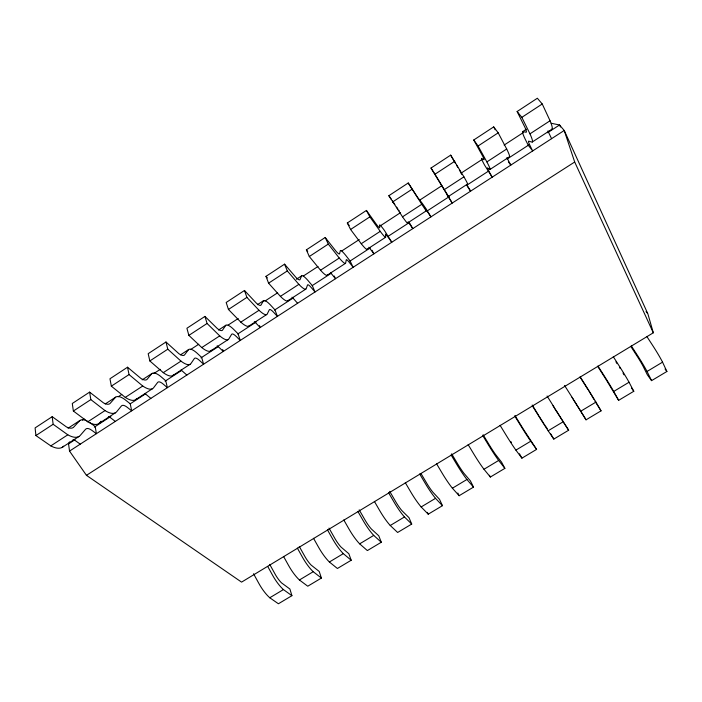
<?xml version="1.0" encoding="UTF-8"?>
<svg xmlns="http://www.w3.org/2000/svg" width="702" height="702" viewBox="0 0 702 702"><rect width="100%" height="100%" fill="white"/><g stroke="black" fill="none" stroke-linecap="round" stroke-linejoin="round"><path stroke-width="1.05" d="M551.228 123.271L559.538 124.982L564.224 130.484L647.893 313.891L653.308 332.792L241.567 582.125L86.451 475.324L69.533 451.088L68.55 443.875L69.472 441.935M284.556 264.163L287.302 270.928L298.859 284.345A32.108 4.975 56.6 0 0 306.23 288.575L307.52 284.977A13.364 2.036 57 0 1 311.512 287.864L315.022 291.988L312.276 285.574L307.836 280.344A24.114 3.668 57 0 0 301.676 275.807L299.965 279.729A20.981 3.256 56.6 0 1 295.858 277.299L284.556 264.163L265.988 276.351L268.585 283.187L280.405 296.367A32.002 5.625 56.5 0 0 288.197 300.289M244.48 290.47L246.902 297.385L259.02 310.293A31.888 6.371 56.3 0 0 267.304 313.864L269.305 309.819A13.277 2.606 56.8 0 1 273.719 312.399L277.395 316.374L274.93 309.836L270.279 304.791A23.956 4.695 56.8 0 0 263.487 300.719L260.933 305.168A20.841 4.159 56.3 0 1 256.327 303.106L244.48 290.47L226.176 302.483L228.448 309.468L240.821 322.148A31.792 7.002 56.1 0 0 249.517 325.43M101.079 421.191L99.842 422.665A30.976 12.145 54.3 0 1 87.785 421.805L73.368 411.03L72.28 403.492L89.61 392.12L103.484 402.878A20.305 7.564 54.6 0 0 109.951 403.597L115.646 397.165A23.341 8.547 55.6 0 1 124.807 399.473L130.247 403.808L131.66 410.828L127.369 407.406A12.934 4.739 55.6 0 0 121.385 405.984L116.707 411.705A31.063 11.574 54.6 0 1 105.019 410.582L90.83 399.596L89.61 392.12M204.958 316.409L207.072 323.473L219.726 335.881A31.678 7.731 55.9 0 0 228.896 338.82L231.599 334.336A13.189 3.159 56.5 0 1 236.416 336.618L240.251 340.452L238.066 333.775L233.204 328.922A23.798 5.695 56.5 0 0 225.798 325.307L222.429 330.273A20.7 5.046 55.9 0 1 217.339 328.554L204.958 316.409L186.899 328.264L188.873 335.389L201.772 347.569A31.581 8.345 55.7 0 0 211.346 350.219M165.979 341.997L167.787 349.192L180.976 361.118A31.467 9.047 55.5 0 0 191.005 363.434L194.375 358.529A13.101 3.703 56.2 0 1 199.605 360.521L203.589 364.206L201.667 357.423L196.604 352.737A23.64 6.678 56.2 0 0 188.601 349.578L184.433 355.045A20.569 5.914 55.5 0 1 178.87 353.668L165.979 341.997L148.175 353.685L149.842 360.951L163.259 372.648A31.371 9.644 55.3 0 0 173.684 374.692M127.536 367.225L129.045 374.57L142.743 386.012A31.265 10.328 55 0 0 153.615 387.732L157.643 382.414A13.022 4.221 55.9 0 1 163.25 384.117L167.392 387.671L165.733 380.756L160.477 376.254A23.491 7.625 55.9 0 0 151.886 373.525L146.946 379.484A20.437 6.748 55 0 1 140.926 378.439L127.536 367.225L109.968 378.755L111.337 386.161L125.272 397.393A31.169 10.907 54.8 0 0 136.521 398.833M87.232 421.016A23.192 9.451 55.3 0 0 79.87 420.507L73.447 427.395A20.174 8.354 54.1 0 1 66.541 426.991L52.194 416.672L35.1 427.895L35.907 435.556L50.798 445.884A30.783 13.338 53.8 0 0 63.636 446.182M327.413 274.815A32.222 4.212 56.8 0 1 320.542 270.226L309.301 256.528L306.37 249.851L325.202 237.487L335.942 251.132A21.13 2.317 57 0 0 339.531 253.931L340.382 250.553A24.272 2.606 57.3 0 1 345.884 255.572L350.114 261.004L353.141 267.286L349.807 263.004A13.452 1.448 57.3 0 0 346.244 259.801L345.691 262.943A32.327 3.545 57 0 1 339.259 258.038L328.282 244.094L325.202 237.487M367.164 248.991A32.45 2.755 57.2 0 1 361.249 243.717L350.588 229.484L347.323 222.964L366.426 210.433L376.579 224.605A21.279 1.351 57.4 0 0 379.65 227.781L379.615 224.965A24.438 1.518 57.6 0 1 384.442 230.475L391.777 242.251L388.61 237.811A13.54 0.842 57.6 0 0 385.495 234.284L385.696 236.951A32.555 2.062 57.4 0 1 380.23 231.353L369.849 216.874L366.426 210.433M407.467 222.815A32.678 1.255 57.6 0 1 402.527 216.83L388.864 195.7L408.239 182.985L417.532 197.288C421.367 202.123 423.736 204.686 430.923 216.874L425.263 208.336L426.254 210.6A32.783 0.553 57.8 0 1 421.779 204.3L408.239 182.985M467.611 184.003L448.481 196.428L446.867 194.278L452.22 203.08L431.002 168.041L450.658 155.142L463.925 176.851A33.02 1.009 58.2 0 1 467.383 183.889M473.753 139.988L478.08 145.998L486.872 161.908A33.152 1.869 58.4 0 1 489.768 169.349L487.548 167.927A13.777 0.763 58.2 0 0 489.487 172.332L492.181 177.176L484.661 165.251A24.868 1.378 58.2 0 1 481.616 158.415L484.011 159.749A21.665 1.22 58.4 0 0 482.362 155.554L473.753 139.988L493.69 126.895L498.192 132.827L506.686 149.008A33.266 2.615 58.6 0 1 509.336 156.862M517.128 111.521L521.832 117.348L529.966 133.845A33.398 3.492 58.8 0 1 531.783 142.05L528.738 141.155A13.873 1.422 58.5 0 0 530.186 145.911L532.686 150.93L528.264 145.296L525.087 138.935A25.044 2.571 58.5 0 1 522.779 131.555L526.158 132.274A21.823 2.281 58.8 0 0 525.087 127.659L517.128 111.521L537.355 98.236L542.242 103.984L550.061 120.762A33.512 4.265 59 0 1 551.377 129.317M35.907 435.556L53.133 424.28L52.194 416.672M73.368 411.03L90.83 399.596M111.337 386.161L129.045 374.57M149.842 360.951L167.787 349.192M188.873 335.389L207.072 323.473M228.448 309.468L246.902 297.385M268.585 283.187L287.302 270.928M309.301 256.528L328.282 244.094M350.588 229.484L369.849 216.874M392.471 202.053L412.013 189.268M448.481 196.428L434.968 174.228L454.791 161.249M478.08 145.998L498.192 132.827M521.832 117.348L542.242 103.984M68.059 428.211L79.87 420.507M105.186 403.992L115.646 397.165M142.173 379.87L151.886 373.525M180.546 354.826L188.601 349.578M218.541 330.045L225.798 325.307M257.38 304.703L263.487 300.719M296.376 279.264L301.676 275.807M522.779 131.555L526.439 129.177M82.318 420.165L84.152 418.971M118.085 396.841L121.753 394.454M153.852 373.517L160.267 369.331M190.532 349.596L198.78 344.217M228.124 325.079L238.215 318.497M264.803 301.158L277.641 292.787M303.325 276.035L317.997 266.47M341.839 250.921L359.257 239.557M380.352 225.807L400.526 212.645M419.778 200.088L441.786 185.732M461.047 173.175L482.142 159.424M504.15 145.068L523.402 132.511M50.798 445.884L67.813 434.81A30.87 12.794 54.1 0 0 80.291 435.363L85.591 429.255A12.855 5.239 55.3 0 1 91.944 430.405L96.376 433.696L95.209 426.562L89.593 422.402M87.785 421.805L105.019 410.582M125.272 397.393L142.743 386.012M163.259 372.648L180.976 361.118M201.772 347.569L219.726 335.881M240.821 322.148L259.02 310.293M280.405 296.367L298.859 284.345M320.542 270.226L339.259 258.038M361.249 243.717L380.23 231.353M402.527 216.83L421.779 204.3M444.401 189.566L463.925 176.851M486.872 161.908L506.686 149.008M529.966 133.845L550.061 120.762M62.232 447.341L78.94 436.486M98.57 423.736L115.505 412.732M135.389 399.815L152.545 388.671M172.701 375.579L190.084 364.285M210.512 351.018L228.132 339.566M248.833 326.123L266.699 314.522M287.68 300.886L305.782 289.127M327.053 275.307L345.41 263.39M366.97 249.377L385.582 237.294M407.441 223.087L426.307 210.828M490.093 169.393L509.503 156.792M532.3 141.98L551.983 129.194M68.55 443.875L74.991 439.698M94.296 427.149L110.846 416.4M130.16 403.861L145.788 393.708M165.093 381.168L181.642 370.419M200.956 357.88L218.427 346.534M237.732 333.994L256.125 322.051M274.508 310.108L292.901 298.157M312.206 285.617L331.519 273.078M349.903 261.135L370.138 247.999M387.601 236.653L408.748 222.92M427.141 210.969L449.21 196.639M466.681 185.293L488.741 170.963M507.134 159.021L529.203 144.682M547.586 132.739L559.538 124.982L560.459 126.974M69.533 451.088L564.224 130.484L574.692 162.004L653.308 332.792M86.451 475.324L574.692 162.004M269.77 597.762L283.415 589.583L291.918 595.682L278.413 603.764L269.77 597.762A23.64 7.959 60.4 0 1 258.801 583.318L253.545 573.745M299.421 579.984L313.206 571.709L321.411 578.053L307.757 586.214L299.421 579.984A23.754 7.222 60.1 0 1 288.531 565.373L283.547 556.423M329.378 562.004L343.313 553.65L351.202 560.24L337.408 568.488L329.378 562.004A23.877 6.467 59.8 0 1 318.568 547.244L313.513 538.276M359.652 543.848L373.727 535.407L381.3 542.242L367.365 550.579L359.652 543.848A24 5.704 59.6 0 1 348.929 528.922L343.796 519.936M390.242 525.5L404.466 516.962L411.714 524.061L397.63 532.476L390.242 525.5A24.122 4.914 59.3 0 1 379.598 510.407L374.394 501.412M421.156 506.958L435.53 498.332L442.444 505.686L428.22 514.189L421.156 506.958A24.245 4.115 59.1 0 1 410.6 491.698L405.308 482.686M452.395 488.215L466.927 479.492L473.499 487.118L459.126 495.717L452.395 488.215A24.368 3.291 58.8 0 1 441.935 472.788L436.565 463.759M483.976 469.269L498.657 460.459L504.878 468.357L490.356 477.044L483.976 469.269A24.5 2.457 58.6 0 1 473.604 453.676L468.146 444.629M515.891 450.131L530.73 441.225L536.591 449.394L521.911 458.169L515.891 450.131A24.631 1.597 58.4 0 1 505.615 434.354L500.07 425.298M548.148 430.774L563.153 421.779L568.646 430.229L553.808 439.101L548.148 430.774A24.763 0.728 58.1 0 1 537.969 414.829L532.344 405.747M572.674 398.376L580.756 411.214L595.928 402.114L601.044 410.854L586.047 419.822L573.85 400.245M629.053 382.239L633.792 391.277L618.637 400.342L613.723 391.444L629.053 382.239A25.096 1.501 57.5 0 0 619.138 365.847L613.294 356.73M662.548 362.153L666.9 371.481L651.579 380.642L647.051 371.455L662.548 362.153A25.228 2.439 57.2 0 0 652.737 345.56L646.805 336.433M53.133 424.28L67.813 434.81M80.239 444.147L75.746 440.926A12.82 5.458 55.1 0 0 73.087 439.452M115.312 421.419L110.96 418.059A12.899 4.967 55.5 0 0 108.406 416.505M150.842 398.394L146.639 394.901A12.978 4.466 55.8 0 0 144.77 393.568M186.829 375.07L182.766 371.446A13.066 3.94 56.1 0 0 180.976 370.051M265.988 276.351L267.392 277.922M297.595 303.29L294.006 299.227A13.32 2.299 56.9 0 0 292.014 297.2M306.37 249.851L307.704 251.474M335.486 278.729L332.072 274.517A13.408 1.72 57.2 0 0 330.616 272.832M646.051 311.504L647.279 313.092M665.048 369.006L666.9 371.481M347.323 222.964L349.227 225.509M508.38 161.837L510.81 165.102L508.204 160.179A13.829 1.062 58.4 0 1 506.905 157.573M651.579 380.642L647.358 374.824L642.821 365.681A16.453 1.307 57.4 0 0 637.434 356.669L630.87 346.516M631.449 387.925L633.792 391.277M388.864 195.7L391.251 199.219M392.453 200.974L394.84 204.493M396.63 207.125L397.823 208.889M545.419 425.982L547.218 428.624M618.637 400.342L609.722 385.582A16.365 0.702 57.6 0 0 604.273 376.676L597.814 366.532M467.225 186.144L470.594 191.163L466.663 184.45M544.822 425.096L544.585 424.745A16.181 0.474 58.1 0 1 544.103 424.008M601.044 410.854L594.98 401.202M631.291 345.832L637.188 354.949A25.167 2.009 57.4 0 1 647.051 371.455M615.935 361.846L617.093 363.662M563.153 421.779L553.027 405.747M431.002 168.041L434.968 174.228M597.946 366.023L603.755 375.131A25.026 1.079 57.6 0 1 613.723 391.444M580.142 376.798L585.898 385.898A24.956 0.579 57.8 0 1 595.928 402.114M580.159 377.22L587.776 389.277M556.905 411.705L568.646 430.229M571.472 396.454L572.542 398.052M564.548 385.433L571.612 396.569M556.712 411.626L554.878 408.704M572.077 397.42L573.464 399.526M554.562 407.985L547.086 396.007M588.364 390.224L588.943 391.154M532.204 405.028L538.355 414.943M589.513 392.067L591.102 394.656M580.756 411.214L586.047 419.822M514.935 415.487L521.7 426.483A16.137 0.781 58.2 0 0 527.281 435.143L536.591 449.394M514.926 416.304L520.507 425.368A24.693 1.202 58.2 0 0 530.73 441.225M483.116 434.757L489.785 445.735A16.049 1.351 58.5 0 0 495.419 454.299L501.588 462.179L504.878 468.357M482.844 435.731L488.338 444.787A24.561 2.062 58.5 0 0 498.657 460.459M591.584 395.454L593.892 399.35M451.64 453.825L458.213 464.785A15.97 1.904 58.7 0 0 463.899 473.253L470.401 480.87L473.499 487.118M451.096 454.957L456.511 463.996A24.43 2.905 58.7 0 0 466.927 479.492M550.728 433.897L553.808 439.101M421.024 473.587L426.965 483.625A15.883 2.439 59 0 0 432.704 492.005L439.54 499.359L442.444 505.686M419.691 473.973L425.026 482.994A24.307 3.738 59 0 0 435.53 498.332M450.658 155.142L455.554 163.487M456.642 165.347L457.73 167.199M389.68 491.356L396.051 502.281A15.804 2.975 59.2 0 0 401.834 510.565L408.994 517.664L411.714 524.061M388.618 492.795L393.866 501.798A24.175 4.545 59.2 0 0 404.466 516.962M359.178 509.836L365.461 520.735A15.725 3.492 59.4 0 0 371.297 528.931L378.764 535.784L381.3 542.242M409.301 222.56L412.785 228.633L409.722 224.113A13.592 0.509 57.7 0 0 408.099 221.779M357.871 511.416L363.039 520.401A24.052 5.335 59.4 0 0 373.727 535.407M459.354 169.981L459.599 170.41A21.578 0.658 58.2 0 1 460.407 171.85M329.001 528.115L335.187 538.996A15.646 4.001 59.7 0 0 341.067 547.104L348.841 553.711L351.202 560.24M327.448 529.834L332.537 538.811A23.929 6.116 59.7 0 0 343.313 553.65M299.271 546.463L305.221 557.072A15.567 4.493 60 0 0 311.144 565.084L319.226 571.463L321.411 578.053M297.341 548.069L302.351 557.028A23.815 6.88 60 0 0 313.206 571.709M519.489 453.782L521.911 458.169M269.708 564.373L275.57 574.956A15.488 4.984 60.2 0 0 281.537 582.888L289.908 589.031L291.918 595.682M267.716 566.435L272.481 575.061A23.692 7.617 60.2 0 0 283.415 589.583M493.69 126.895L495.208 129.782M489.434 475.263L490.356 477.044M372.06 250.298L373.885 253.843L370.638 249.482A13.505 1.123 57.4 0 0 368.883 247.253M457.836 493.023L459.126 495.717M551.57 138.689L549.157 133.591A13.926 1.737 58.7 0 1 547.999 130.87M334.249 276.009L335.073 277.825M427.413 512.372L428.22 514.189M259.521 325.64L260.188 327.527L256.441 323.613A13.233 2.861 56.7 0 0 254.326 321.692M222.683 349.535L223.271 351.456L219.366 347.683A13.145 3.413 56.4 0 0 217.137 345.858M511.521 442.532A16.102 1.044 58.4 0 1 510.986 441.725M543.602 423.236A16.181 0.474 58.1 0 1 541.391 419.796M540.812 418.875A16.181 0.474 58.1 0 1 539.031 416.032M399.201 210.863A21.358 0.816 57.6 0 1 398.701 210.161M460.731 172.455A21.578 0.658 58.2 0 1 461.012 172.982M461.591 174.254A21.578 0.658 58.2 0 1 461.565 174.377M619.533 367.471A16.4 0.983 57.5 0 1 620.147 368.436M623.025 373.122A16.4 0.983 57.5 0 1 624.043 374.842"/></g></svg>
